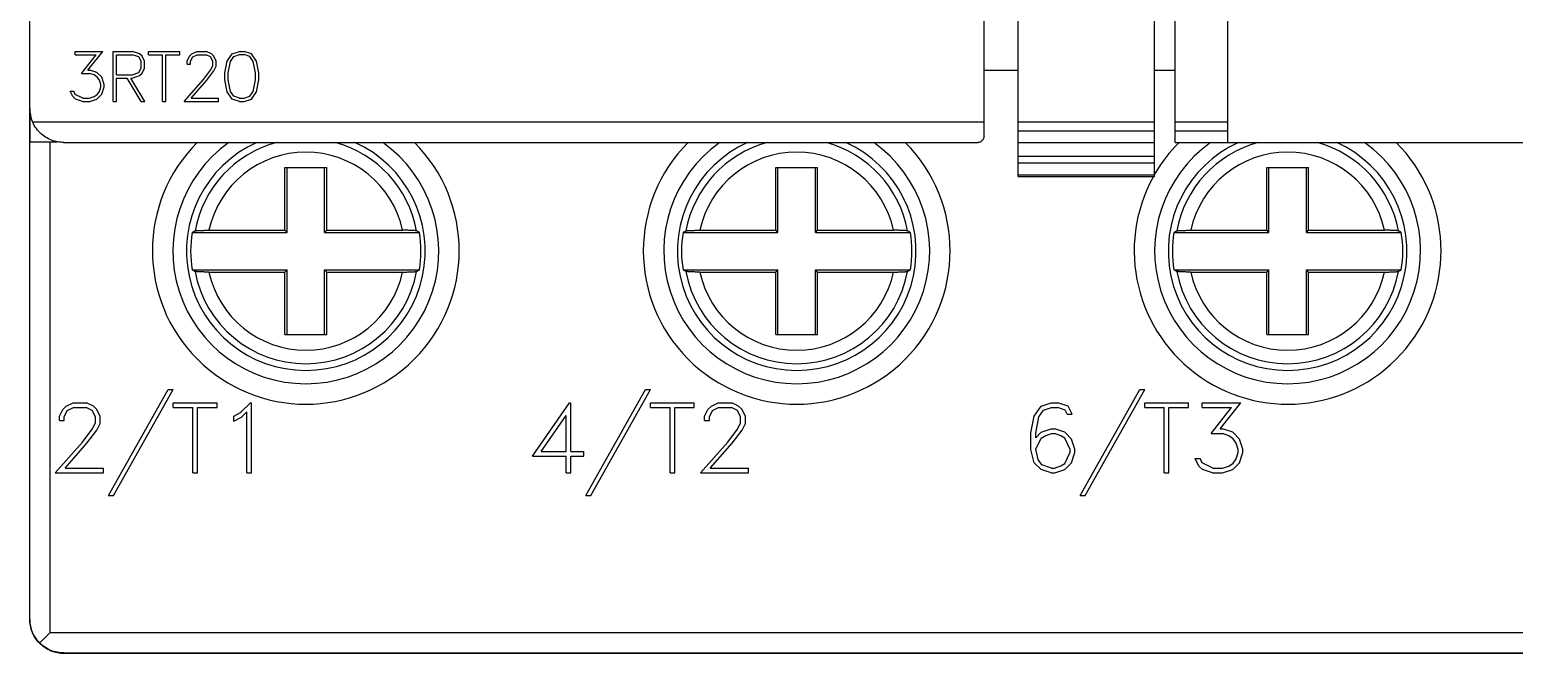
# Model space of a CAD drawing. Header units: millimetres. Extents: x -72 to 2978, y -1067 to 2817.
# Drawn here: x 173.03 to 216.58, y -851.2 to -832.9 of the extents above; entities that cross this region are included whole.
import ezdxf

# ---------------------------------------------------------------- set-up
doc = ezdxf.new("R2010")
doc.units = ezdxf.units.MM
doc.layers.add('10000_FRONT', color=7, linetype='Continuous')

msp = doc.modelspace()

# ---------------------------------------------------------------- linework, layer by layer
at = {"layer": '10000_FRONT', "color": 7, "linetype": 'Continuous', "lineweight": 25}
for p, q in [((202.033, -837.209), (202.033, -780.209)), ((201.033, -836.009), (201.033, -781.409)), ((173.033, -836.189), (173.033, -782.209)), ((206.033, -837.209), (206.033, -820.709)), ((206.633, -836.209), (206.633, -821.309)), ((208.183, -836.209), (208.183, -822.509)), ((174.366, -833.536), (175.174, -833.536)), ((174.366, -833.634), (174.366, -833.536)), ((174.743, -834.084), (175.174, -833.536)), ((175.48, -833.536), (176.044, -833.536)), ((175.48, -835.006), (175.48, -833.536)), ((176.255, -833.607), (176.044, -833.536)), ((176.515, -833.536), (177.436, -833.536)), ((176.515, -833.634), (176.515, -833.536)), ((177.436, -833.634), (177.436, -833.536)), ((177.794, -833.606), (177.938, -833.536)), ((177.938, -833.536), (178.22, -833.536)), ((178.362, -833.607), (178.22, -833.536)), ((178.971, -833.607), (179.185, -833.536)), ((179.185, -833.536), (179.326, -833.536)), ((179.54, -833.607), (179.326, -833.536)), ((174.366, -833.634), (174.981, -833.634)), ((174.557, -834.184), (174.981, -833.634)), ((175.578, -833.634), (176.039, -833.634)), ((175.578, -834.222), (175.578, -833.634)), ((176.235, -833.701), (176.039, -833.634)), ((176.301, -833.829), (176.235, -833.701)), ((176.329, -833.678), (176.255, -833.607)), ((176.301, -834.027), (176.301, -833.829)), ((176.399, -833.821), (176.329, -833.678)), ((176.399, -834.034), (176.399, -833.821)), ((176.515, -833.634), (176.927, -833.634)), ((176.927, -835.006), (176.927, -833.634)), ((177.025, -833.634), (177.436, -833.634)), ((177.025, -835.006), (177.025, -833.634)), ((177.651, -833.82), (177.721, -833.677)), ((177.651, -833.909), (177.651, -833.82)), ((177.651, -833.909), (177.751, -833.909)), ((177.721, -833.677), (177.794, -833.606)), ((177.751, -833.828), (177.816, -833.699)), ((177.751, -833.909), (177.751, -833.828)), ((177.816, -833.699), (177.945, -833.634)), ((177.945, -833.634), (178.211, -833.634)), ((178.341, -833.699), (178.211, -833.634)), ((178.339, -834.091), (178.405, -833.957)), ((178.405, -833.828), (178.341, -833.699)), ((178.435, -833.678), (178.362, -833.607)), ((178.405, -833.957), (178.405, -833.828)), ((178.506, -833.822), (178.435, -833.678)), ((178.435, -834.108), (178.506, -833.967)), ((178.506, -833.967), (178.506, -833.822)), ((178.76, -834.166), (178.828, -833.82)), ((178.828, -833.82), (178.971, -833.607)), ((178.858, -834.169), (178.927, -833.83)), ((178.927, -833.83), (179.019, -833.691)), ((179.019, -833.691), (179.189, -833.633)), ((179.189, -833.633), (179.323, -833.633)), ((179.492, -833.691), (179.323, -833.633)), ((179.584, -833.83), (179.492, -833.691)), ((179.684, -833.82), (179.54, -833.607)), ((179.654, -834.169), (179.584, -833.83)), ((179.752, -834.166), (179.684, -833.82)), ((173.033, -834.099), (173.033, -834.099)), ((174.557, -834.184), (174.792, -834.184)), ((174.743, -834.084), (174.796, -834.084)), ((174.923, -834.229), (174.792, -834.184)), ((175.007, -834.154), (174.796, -834.084)), ((175.015, -834.289), (174.923, -834.229)), ((175.151, -834.298), (175.007, -834.154)), ((175.076, -834.382), (175.015, -834.289)), ((175.121, -834.513), (175.076, -834.382)), ((175.221, -834.509), (175.151, -834.298)), ((175.578, -834.222), (176.039, -834.222)), ((175.578, -834.32), (175.895, -834.32)), ((175.578, -835.006), (175.578, -834.32)), ((176.305, -835.006), (175.895, -834.32)), ((176.411, -835.006), (176.001, -834.32)), ((176.001, -834.32), (176.043, -834.32)), ((176.039, -834.222), (176.235, -834.155)), ((176.043, -834.32), (176.254, -834.249)), ((176.235, -834.155), (176.301, -834.027)), ((176.254, -834.249), (176.329, -834.178)), ((176.329, -834.178), (176.399, -834.034)), ((177.563, -835.006), (178.136, -834.363)), ((177.771, -834.908), (178.227, -834.385)), ((178.136, -834.363), (178.339, -834.091)), ((178.227, -834.385), (178.435, -834.108)), ((178.76, -834.376), (178.76, -834.166)), ((178.828, -834.722), (178.76, -834.376)), ((178.858, -834.37), (178.858, -834.169)), ((178.927, -834.71), (178.858, -834.37)), ((179.584, -834.71), (179.654, -834.37)), ((179.654, -834.37), (179.654, -834.169)), ((179.684, -834.722), (179.752, -834.376)), ((179.752, -834.376), (179.752, -834.166)), ((201.033, -834.089), (202.033, -834.089)), ((206.033, -834.089), (206.633, -834.089)), ((174.3, -834.864), (174.22, -834.702)), ((174.22, -834.702), (174.323, -834.702)), ((174.37, -834.798), (174.323, -834.702)), ((174.592, -834.908), (174.37, -834.798)), ((174.923, -834.862), (175.015, -834.802)), ((175.007, -834.935), (175.151, -834.793)), ((175.015, -834.802), (175.076, -834.71)), ((175.076, -834.71), (175.121, -834.577)), ((175.121, -834.577), (175.121, -834.513)), ((175.151, -834.793), (175.221, -834.581)), ((175.221, -834.581), (175.221, -834.509)), ((178.971, -834.935), (178.828, -834.722)), ((179.019, -834.849), (178.927, -834.71)), ((179.189, -834.906), (179.019, -834.849)), ((179.323, -834.906), (179.492, -834.849)), ((179.492, -834.849), (179.584, -834.71)), ((179.54, -834.935), (179.684, -834.722)), ((174.375, -834.936), (174.3, -834.864)), ((174.586, -835.006), (174.375, -834.936)), ((174.586, -835.006), (174.796, -835.006)), ((174.592, -834.908), (174.792, -834.908)), ((174.792, -834.908), (174.923, -834.862)), ((174.796, -835.006), (175.007, -834.935)), ((175.48, -835.006), (175.578, -835.006)), ((176.305, -835.006), (176.411, -835.006)), ((176.927, -835.006), (177.025, -835.006)), ((177.563, -835.006), (178.574, -835.006)), ((177.771, -834.908), (178.574, -834.908)), ((178.574, -835.006), (178.574, -834.908)), ((179.185, -835.006), (178.971, -834.935)), ((179.185, -835.006), (179.326, -835.006)), ((179.189, -834.906), (179.323, -834.906)), ((179.326, -835.006), (179.54, -834.935)), ((173.043, -836.189), (173.043, -835.35)), ((173.14, -835.659), (173.116, -835.609)), ((173.116, -835.609), (201.033, -835.609)), ((173.167, -835.709), (173.14, -835.659)), ((173.197, -835.757), (173.167, -835.709)), ((202.033, -835.609), (206.033, -835.609)), ((206.633, -835.609), (208.183, -835.609)), ((173.229, -835.803), (173.197, -835.757)), ((173.264, -835.848), (173.229, -835.803)), ((173.3, -835.889), (173.264, -835.848)), ((173.338, -835.928), (173.3, -835.889)), ((173.377, -835.963), (173.338, -835.928)), ((173.415, -835.995), (173.377, -835.963)), ((173.454, -836.025), (173.415, -835.995)), ((173.495, -836.052), (173.454, -836.025)), ((173.537, -836.077), (173.495, -836.052)), ((173.58, -836.1), (173.537, -836.077)), ((173.624, -836.121), (173.58, -836.1)), ((173.669, -836.14), (173.624, -836.121)), ((173.714, -836.157), (173.669, -836.14)), ((200.957, -836.166), (200.972, -836.153)), ((200.972, -836.153), (200.986, -836.137)), ((200.986, -836.137), (200.999, -836.12)), ((200.999, -836.12), (201.01, -836.102)), ((201.01, -836.102), (201.02, -836.081)), ((201.02, -836.081), (201.027, -836.059)), ((201.027, -836.059), (201.031, -836.035)), ((201.031, -836.035), (201.033, -836.009)), ((202.033, -835.873), (206.033, -835.873)), ((206.633, -835.873), (208.183, -835.873)), ((173.033, -836.189), (173.633, -836.189)), ((173.033, -850.189), (173.033, -836.189)), ((173.633, -836.189), (173.835, -836.189)), ((173.633, -850.589), (173.633, -836.189)), ((173.76, -836.171), (173.714, -836.157)), ((173.807, -836.183), (173.76, -836.171)), ((173.853, -836.192), (173.807, -836.183)), ((173.899, -836.2), (173.853, -836.192)), ((173.944, -836.205), (173.899, -836.2)), ((173.989, -836.208), (173.944, -836.205)), ((174.033, -836.209), (173.989, -836.208)), ((174.033, -836.209), (200.833, -836.209)), ((200.833, -836.209), (200.851, -836.208)), ((200.851, -836.208), (200.869, -836.205)), ((200.869, -836.205), (200.888, -836.201)), ((200.888, -836.201), (200.906, -836.195)), ((200.906, -836.195), (200.923, -836.187)), ((200.923, -836.187), (200.94, -836.178)), ((200.94, -836.178), (200.957, -836.166)), ((202.033, -836.209), (206.033, -836.209)), ((206.633, -836.209), (208.183, -836.209)), ((208.183, -836.209), (217.033, -836.209)), ((180.52, -836.949), (181.746, -836.949)), ((180.52, -838.786), (180.52, -836.949)), ((180.583, -838.849), (180.583, -836.949)), ((181.683, -838.849), (181.683, -836.949)), ((181.746, -838.786), (181.746, -836.949)), ((194.92, -836.949), (196.146, -836.949)), ((194.92, -838.786), (194.92, -836.949)), ((194.983, -838.849), (194.983, -836.949)), ((196.083, -838.849), (196.083, -836.949)), ((196.146, -838.786), (196.146, -836.949)), ((202.033, -836.609), (206.033, -836.609)), ((202.033, -836.809), (206.033, -836.809)), ((209.32, -836.949), (210.546, -836.949)), ((209.32, -838.786), (209.32, -836.949)), ((209.383, -838.849), (209.383, -836.949)), ((210.483, -838.849), (210.483, -836.949)), ((210.546, -838.786), (210.546, -836.949)), ((202.033, -837.155), (206.033, -837.155)), ((202.033, -837.209), (206.033, -837.209)), ((177.801, -838.849), (177.812, -838.843)), ((177.801, -838.849), (180.583, -838.849)), ((177.812, -838.843), (177.824, -838.836)), ((177.824, -838.836), (177.836, -838.83)), ((177.836, -838.83), (177.847, -838.824)), ((177.847, -838.824), (177.859, -838.817)), ((177.859, -838.817), (177.871, -838.811)), ((177.871, -838.811), (177.882, -838.805)), ((177.882, -838.805), (177.887, -838.803)), ((177.887, -838.803), (177.894, -838.802)), ((177.894, -838.802), (177.903, -838.8)), ((177.903, -838.8), (177.915, -838.799)), ((177.915, -838.799), (177.928, -838.797)), ((177.928, -838.797), (177.945, -838.796)), ((177.945, -838.796), (177.964, -838.794)), ((177.964, -838.794), (177.984, -838.793)), ((177.984, -838.793), (178.005, -838.792)), ((178.005, -838.792), (178.028, -838.791)), ((178.028, -838.791), (178.054, -838.79)), ((178.054, -838.79), (178.082, -838.789)), ((178.082, -838.789), (178.11, -838.788)), ((178.11, -838.788), (178.138, -838.788)), ((178.138, -838.788), (178.167, -838.787)), ((178.167, -838.787), (178.198, -838.787)), ((178.198, -838.787), (178.23, -838.786)), ((178.23, -838.786), (178.262, -838.786)), ((178.262, -838.786), (178.292, -838.786)), ((178.292, -838.786), (180.52, -838.786)), ((180.583, -838.849), (180.52, -838.786)), ((181.683, -838.849), (181.746, -838.786)), ((181.683, -838.849), (184.465, -838.849)), ((181.746, -838.786), (183.974, -838.786)), ((183.999, -838.786), (183.974, -838.786)), ((184.025, -838.786), (183.999, -838.786)), ((184.052, -838.786), (184.025, -838.786)), ((184.078, -838.787), (184.052, -838.786)), ((184.103, -838.787), (184.078, -838.787)), ((184.127, -838.787), (184.103, -838.787)), ((184.15, -838.788), (184.127, -838.787)), ((184.174, -838.789), (184.15, -838.788)), ((184.197, -838.789), (184.174, -838.789)), ((184.219, -838.79), (184.197, -838.789)), ((184.24, -838.791), (184.219, -838.79)), ((184.259, -838.792), (184.24, -838.791)), ((184.277, -838.793), (184.259, -838.792)), ((184.294, -838.794), (184.277, -838.793)), ((184.31, -838.795), (184.294, -838.794)), ((184.325, -838.796), (184.31, -838.795)), ((184.338, -838.797), (184.325, -838.796)), ((184.35, -838.799), (184.338, -838.797)), ((184.359, -838.8), (184.35, -838.799)), ((184.368, -838.801), (184.359, -838.8)), ((184.375, -838.802), (184.368, -838.801)), ((184.38, -838.804), (184.375, -838.802)), ((184.384, -838.805), (184.38, -838.804)), ((184.395, -838.811), (184.384, -838.805)), ((184.407, -838.817), (184.395, -838.811)), ((184.419, -838.824), (184.407, -838.817)), ((184.43, -838.83), (184.419, -838.824)), ((184.442, -838.836), (184.43, -838.83)), ((184.454, -838.843), (184.442, -838.836)), ((184.465, -838.849), (184.454, -838.843)), ((192.201, -838.849), (192.212, -838.843)), ((192.201, -838.849), (194.983, -838.849)), ((192.212, -838.843), (192.224, -838.836)), ((192.224, -838.836), (192.236, -838.83)), ((192.236, -838.83), (192.247, -838.824)), ((192.247, -838.824), (192.259, -838.817)), ((192.259, -838.817), (192.271, -838.811)), ((192.271, -838.811), (192.282, -838.805)), ((192.282, -838.805), (192.287, -838.803)), ((192.287, -838.803), (192.294, -838.802)), ((192.294, -838.802), (192.303, -838.8)), ((192.303, -838.8), (192.315, -838.799)), ((192.315, -838.799), (192.328, -838.797)), ((192.328, -838.797), (192.345, -838.796)), ((192.345, -838.796), (192.364, -838.794)), ((192.364, -838.794), (192.384, -838.793)), ((192.384, -838.793), (192.405, -838.792)), ((192.405, -838.792), (192.428, -838.791)), ((192.428, -838.791), (192.454, -838.79)), ((192.454, -838.79), (192.482, -838.789)), ((192.482, -838.789), (192.51, -838.788)), ((192.51, -838.788), (192.538, -838.788)), ((192.538, -838.788), (192.567, -838.787)), ((192.567, -838.787), (192.598, -838.787)), ((192.598, -838.787), (192.63, -838.786)), ((192.63, -838.786), (192.662, -838.786)), ((192.662, -838.786), (192.692, -838.786)), ((192.692, -838.786), (194.92, -838.786)), ((194.983, -838.849), (194.92, -838.786)), ((196.083, -838.849), (196.146, -838.786)), ((196.083, -838.849), (198.865, -838.849)), ((196.146, -838.786), (198.374, -838.786)), ((198.399, -838.786), (198.374, -838.786)), ((198.425, -838.786), (198.399, -838.786)), ((198.452, -838.786), (198.425, -838.786)), ((198.478, -838.787), (198.452, -838.786)), ((198.503, -838.787), (198.478, -838.787)), ((198.527, -838.787), (198.503, -838.787)), ((198.55, -838.788), (198.527, -838.787)), ((198.574, -838.789), (198.55, -838.788)), ((198.597, -838.789), (198.574, -838.789)), ((198.619, -838.79), (198.597, -838.789)), ((198.64, -838.791), (198.619, -838.79)), ((198.659, -838.792), (198.64, -838.791)), ((198.677, -838.793), (198.659, -838.792)), ((198.694, -838.794), (198.677, -838.793)), ((198.71, -838.795), (198.694, -838.794)), ((198.725, -838.796), (198.71, -838.795)), ((198.738, -838.797), (198.725, -838.796)), ((198.75, -838.799), (198.738, -838.797)), ((198.759, -838.8), (198.75, -838.799)), ((198.768, -838.801), (198.759, -838.8)), ((198.775, -838.802), (198.768, -838.801)), ((198.78, -838.804), (198.775, -838.802)), ((198.784, -838.805), (198.78, -838.804)), ((198.795, -838.811), (198.784, -838.805)), ((198.807, -838.817), (198.795, -838.811)), ((198.819, -838.824), (198.807, -838.817)), ((198.83, -838.83), (198.819, -838.824)), ((198.842, -838.836), (198.83, -838.83)), ((198.854, -838.843), (198.842, -838.836)), ((198.865, -838.849), (198.854, -838.843)), ((206.601, -838.849), (206.612, -838.843)), ((206.601, -838.849), (209.383, -838.849)), ((206.612, -838.843), (206.624, -838.836)), ((206.624, -838.836), (206.636, -838.83)), ((206.636, -838.83), (206.647, -838.824)), ((206.647, -838.824), (206.659, -838.817)), ((206.659, -838.817), (206.671, -838.811)), ((206.671, -838.811), (206.682, -838.805)), ((206.682, -838.805), (206.687, -838.803)), ((206.687, -838.803), (206.694, -838.802)), ((206.694, -838.802), (206.703, -838.8)), ((206.703, -838.8), (206.715, -838.799)), ((206.715, -838.799), (206.728, -838.797)), ((206.728, -838.797), (206.745, -838.796)), ((206.745, -838.796), (206.764, -838.794)), ((206.764, -838.794), (206.784, -838.793)), ((206.784, -838.793), (206.805, -838.792)), ((206.805, -838.792), (206.828, -838.791)), ((206.828, -838.791), (206.854, -838.79)), ((206.854, -838.79), (206.882, -838.789)), ((206.882, -838.789), (206.91, -838.788)), ((206.91, -838.788), (206.938, -838.788)), ((206.938, -838.788), (206.967, -838.787)), ((206.967, -838.787), (206.998, -838.787)), ((206.998, -838.787), (207.03, -838.786)), ((207.03, -838.786), (207.062, -838.786)), ((207.062, -838.786), (207.092, -838.786)), ((207.092, -838.786), (209.32, -838.786)), ((209.383, -838.849), (209.32, -838.786)), ((210.483, -838.849), (210.546, -838.786)), ((210.483, -838.849), (213.265, -838.849)), ((210.546, -838.786), (212.774, -838.786)), ((212.799, -838.786), (212.774, -838.786)), ((212.825, -838.786), (212.799, -838.786)), ((212.852, -838.786), (212.825, -838.786)), ((212.878, -838.787), (212.852, -838.786)), ((212.903, -838.787), (212.878, -838.787)), ((212.927, -838.787), (212.903, -838.787)), ((212.95, -838.788), (212.927, -838.787)), ((212.974, -838.789), (212.95, -838.788)), ((212.997, -838.789), (212.974, -838.789)), ((213.019, -838.79), (212.997, -838.789)), ((213.04, -838.791), (213.019, -838.79)), ((213.059, -838.792), (213.04, -838.791)), ((213.077, -838.793), (213.059, -838.792)), ((213.094, -838.794), (213.077, -838.793)), ((213.11, -838.795), (213.094, -838.794)), ((213.125, -838.796), (213.11, -838.795)), ((213.138, -838.797), (213.125, -838.796)), ((213.15, -838.799), (213.138, -838.797)), ((213.159, -838.8), (213.15, -838.799)), ((213.168, -838.801), (213.159, -838.8)), ((213.175, -838.802), (213.168, -838.801)), ((213.18, -838.804), (213.175, -838.802)), ((213.184, -838.805), (213.18, -838.804)), ((213.195, -838.811), (213.184, -838.805)), ((213.207, -838.817), (213.195, -838.811)), ((213.219, -838.824), (213.207, -838.817)), ((213.23, -838.83), (213.219, -838.824)), ((213.242, -838.836), (213.23, -838.83)), ((213.254, -838.843), (213.242, -838.836)), ((213.265, -838.849), (213.254, -838.843)), ((177.812, -839.955), (177.801, -839.949)), ((177.801, -839.949), (180.583, -839.949)), ((177.824, -839.961), (177.812, -839.955)), ((177.836, -839.968), (177.824, -839.961)), ((177.847, -839.974), (177.836, -839.968)), ((177.859, -839.98), (177.847, -839.974)), ((177.871, -839.986), (177.859, -839.98)), ((177.882, -839.993), (177.871, -839.986)), ((177.886, -839.994), (177.882, -839.993)), ((177.891, -839.995), (177.886, -839.994)), ((177.898, -839.997), (177.891, -839.995)), ((177.907, -839.998), (177.898, -839.997)), ((177.916, -839.999), (177.907, -839.998)), ((177.928, -840), (177.916, -839.999)), ((177.941, -840.002), (177.928, -840)), ((177.956, -840.003), (177.941, -840.002)), ((177.972, -840.004), (177.956, -840.003)), ((177.989, -840.005), (177.972, -840.004)), ((178.007, -840.006), (177.989, -840.005)), ((178.026, -840.007), (178.007, -840.006)), ((178.047, -840.008), (178.026, -840.007)), ((178.069, -840.008), (178.047, -840.008)), ((178.093, -840.009), (178.069, -840.008)), ((178.116, -840.01), (178.093, -840.009)), ((178.139, -840.01), (178.116, -840.01)), ((178.163, -840.011), (178.139, -840.01)), ((178.188, -840.011), (178.163, -840.011)), ((178.214, -840.011), (178.188, -840.011)), ((178.241, -840.012), (178.214, -840.011)), ((178.267, -840.012), (178.241, -840.012)), ((178.292, -840.012), (178.267, -840.012)), ((178.292, -840.012), (180.52, -840.012)), ((180.52, -840.012), (180.583, -839.949)), ((180.52, -841.849), (180.52, -840.012)), ((180.583, -841.849), (180.583, -839.949)), ((181.746, -840.012), (181.683, -839.949)), ((181.683, -839.949), (184.465, -839.949)), ((181.683, -841.849), (181.683, -839.949)), ((181.746, -840.012), (183.974, -840.012)), ((181.746, -841.849), (181.746, -840.012)), ((183.974, -840.012), (184.004, -840.012)), ((184.004, -840.012), (184.036, -840.012)), ((184.036, -840.012), (184.068, -840.011)), ((184.068, -840.011), (184.099, -840.011)), ((184.099, -840.011), (184.128, -840.01)), ((184.128, -840.01), (184.156, -840.01)), ((184.156, -840.01), (184.185, -840.009)), ((184.185, -840.009), (184.212, -840.008)), ((184.212, -840.008), (184.238, -840.007)), ((184.238, -840.007), (184.261, -840.006)), ((184.261, -840.006), (184.282, -840.005)), ((184.282, -840.005), (184.303, -840.003)), ((184.303, -840.003), (184.321, -840.002)), ((184.321, -840.002), (184.338, -840)), ((184.338, -840), (184.351, -839.999)), ((184.351, -839.999), (184.363, -839.998)), ((184.363, -839.998), (184.372, -839.996)), ((184.372, -839.996), (184.379, -839.994)), ((184.379, -839.994), (184.384, -839.993)), ((184.384, -839.993), (184.395, -839.986)), ((184.395, -839.986), (184.407, -839.98)), ((184.407, -839.98), (184.419, -839.974)), ((184.419, -839.974), (184.43, -839.968)), ((184.43, -839.968), (184.442, -839.961)), ((184.442, -839.961), (184.454, -839.955)), ((184.454, -839.955), (184.465, -839.949)), ((192.212, -839.955), (192.201, -839.949)), ((192.201, -839.949), (194.983, -839.949)), ((192.224, -839.961), (192.212, -839.955)), ((192.236, -839.968), (192.224, -839.961)), ((192.247, -839.974), (192.236, -839.968)), ((192.259, -839.98), (192.247, -839.974)), ((192.271, -839.986), (192.259, -839.98)), ((192.282, -839.993), (192.271, -839.986)), ((192.286, -839.994), (192.282, -839.993)), ((192.291, -839.995), (192.286, -839.994)), ((192.298, -839.997), (192.291, -839.995)), ((192.307, -839.998), (192.298, -839.997)), ((192.316, -839.999), (192.307, -839.998)), ((192.328, -840), (192.316, -839.999)), ((192.341, -840.002), (192.328, -840)), ((192.356, -840.003), (192.341, -840.002)), ((192.372, -840.004), (192.356, -840.003)), ((192.389, -840.005), (192.372, -840.004)), ((192.407, -840.006), (192.389, -840.005)), ((192.426, -840.007), (192.407, -840.006)), ((192.447, -840.008), (192.426, -840.007)), ((192.469, -840.008), (192.447, -840.008)), ((192.493, -840.009), (192.469, -840.008)), ((192.516, -840.01), (192.493, -840.009)), ((192.539, -840.01), (192.516, -840.01)), ((192.563, -840.011), (192.539, -840.01)), ((192.588, -840.011), (192.563, -840.011)), ((192.614, -840.011), (192.588, -840.011)), ((192.641, -840.012), (192.614, -840.011)), ((192.667, -840.012), (192.641, -840.012)), ((192.692, -840.012), (192.667, -840.012)), ((192.692, -840.012), (194.92, -840.012)), ((194.92, -840.012), (194.983, -839.949)), ((194.92, -841.849), (194.92, -840.012)), ((194.983, -841.849), (194.983, -839.949)), ((196.146, -840.012), (196.083, -839.949)), ((196.083, -839.949), (198.865, -839.949)), ((196.083, -841.849), (196.083, -839.949)), ((196.146, -840.012), (198.374, -840.012)), ((196.146, -841.849), (196.146, -840.012)), ((198.374, -840.012), (198.404, -840.012)), ((198.404, -840.012), (198.436, -840.012)), ((198.436, -840.012), (198.468, -840.011)), ((198.468, -840.011), (198.499, -840.011)), ((198.499, -840.011), (198.528, -840.01)), ((198.528, -840.01), (198.556, -840.01)), ((198.556, -840.01), (198.585, -840.009)), ((198.585, -840.009), (198.612, -840.008)), ((198.612, -840.008), (198.638, -840.007)), ((198.638, -840.007), (198.661, -840.006)), ((198.661, -840.006), (198.682, -840.005)), ((198.682, -840.005), (198.703, -840.003)), ((198.703, -840.003), (198.721, -840.002)), ((198.721, -840.002), (198.738, -840)), ((198.738, -840), (198.751, -839.999)), ((198.751, -839.999), (198.763, -839.998)), ((198.763, -839.998), (198.772, -839.996)), ((198.772, -839.996), (198.779, -839.994)), ((198.779, -839.994), (198.784, -839.993)), ((198.784, -839.993), (198.795, -839.986)), ((198.795, -839.986), (198.807, -839.98)), ((198.807, -839.98), (198.819, -839.974)), ((198.819, -839.974), (198.83, -839.968)), ((198.83, -839.968), (198.842, -839.961)), ((198.842, -839.961), (198.854, -839.955)), ((198.854, -839.955), (198.865, -839.949)), ((206.612, -839.955), (206.601, -839.949)), ((206.601, -839.949), (209.383, -839.949)), ((206.624, -839.961), (206.612, -839.955)), ((206.636, -839.968), (206.624, -839.961)), ((206.647, -839.974), (206.636, -839.968)), ((206.659, -839.98), (206.647, -839.974)), ((206.671, -839.986), (206.659, -839.98)), ((206.682, -839.993), (206.671, -839.986)), ((206.686, -839.994), (206.682, -839.993)), ((206.691, -839.995), (206.686, -839.994)), ((206.698, -839.997), (206.691, -839.995)), ((206.707, -839.998), (206.698, -839.997)), ((206.716, -839.999), (206.707, -839.998)), ((206.728, -840), (206.716, -839.999)), ((206.741, -840.002), (206.728, -840)), ((206.756, -840.003), (206.741, -840.002)), ((206.772, -840.004), (206.756, -840.003)), ((206.789, -840.005), (206.772, -840.004)), ((206.807, -840.006), (206.789, -840.005)), ((206.826, -840.007), (206.807, -840.006)), ((206.847, -840.008), (206.826, -840.007)), ((206.869, -840.008), (206.847, -840.008)), ((206.893, -840.009), (206.869, -840.008)), ((206.916, -840.01), (206.893, -840.009)), ((206.939, -840.01), (206.916, -840.01)), ((206.963, -840.011), (206.939, -840.01)), ((206.988, -840.011), (206.963, -840.011)), ((207.014, -840.011), (206.988, -840.011)), ((207.041, -840.012), (207.014, -840.011)), ((207.067, -840.012), (207.041, -840.012)), ((207.092, -840.012), (207.067, -840.012)), ((207.092, -840.012), (209.32, -840.012)), ((209.32, -840.012), (209.383, -839.949)), ((209.32, -841.849), (209.32, -840.012)), ((209.383, -841.849), (209.383, -839.949)), ((210.546, -840.012), (210.483, -839.949)), ((210.483, -839.949), (213.265, -839.949)), ((210.483, -841.849), (210.483, -839.949)), ((210.546, -840.012), (212.774, -840.012)), ((210.546, -841.849), (210.546, -840.012)), ((212.774, -840.012), (212.804, -840.012)), ((212.804, -840.012), (212.836, -840.012)), ((212.836, -840.012), (212.868, -840.011)), ((212.868, -840.011), (212.899, -840.011)), ((212.899, -840.011), (212.928, -840.01)), ((212.928, -840.01), (212.956, -840.01)), ((212.956, -840.01), (212.985, -840.009)), ((212.985, -840.009), (213.012, -840.008)), ((213.012, -840.008), (213.038, -840.007)), ((213.038, -840.007), (213.061, -840.006)), ((213.061, -840.006), (213.082, -840.005)), ((213.082, -840.005), (213.103, -840.003)), ((213.103, -840.003), (213.121, -840.002)), ((213.121, -840.002), (213.138, -840)), ((213.138, -840), (213.151, -839.999)), ((213.151, -839.999), (213.163, -839.998)), ((213.163, -839.998), (213.172, -839.996)), ((213.172, -839.996), (213.179, -839.994)), ((213.179, -839.994), (213.184, -839.993)), ((213.184, -839.993), (213.195, -839.986)), ((213.195, -839.986), (213.207, -839.98)), ((213.207, -839.98), (213.219, -839.974)), ((213.219, -839.974), (213.23, -839.968)), ((213.23, -839.968), (213.242, -839.961)), ((213.242, -839.961), (213.254, -839.955)), ((213.254, -839.955), (213.265, -839.949)), ((180.52, -841.849), (181.746, -841.849)), ((194.92, -841.849), (196.146, -841.849)), ((209.32, -841.849), (210.546, -841.849)), ((175.343, -846.571), (177.097, -843.455)), ((175.492, -846.571), (177.245, -843.455)), ((177.097, -843.455), (177.245, -843.455)), ((189.343, -846.571), (191.097, -843.455)), ((189.492, -846.571), (191.245, -843.455)), ((191.097, -843.455), (191.245, -843.455)), ((203.843, -846.571), (205.597, -843.455)), ((203.992, -846.571), (205.745, -843.455)), ((205.597, -843.455), (205.745, -843.455)), ((174.002, -844.044), (174.104, -843.944)), ((174.104, -843.944), (174.305, -843.847)), ((174.135, -844.075), (174.315, -843.984)), ((174.305, -843.847), (174.7, -843.847)), ((174.315, -843.984), (174.688, -843.984)), ((174.87, -844.075), (174.688, -843.984)), ((174.9, -843.946), (174.7, -843.847)), ((175.001, -844.046), (174.9, -843.946)), ((177.24, -843.847), (178.529, -843.847)), ((177.24, -843.984), (177.24, -843.847)), ((177.24, -843.984), (177.816, -843.984)), ((177.816, -845.905), (177.816, -843.984)), ((177.953, -843.984), (178.529, -843.984)), ((177.953, -845.905), (177.953, -843.984)), ((178.529, -843.984), (178.529, -843.847)), ((179.219, -844.137), (179.511, -843.847)), ((179.511, -843.847), (179.54, -843.847)), ((179.54, -845.905), (179.54, -843.847)), ((187.783, -845.415), (188.872, -843.847)), ((188.872, -843.847), (188.905, -843.847)), ((188.905, -845.277), (188.905, -843.847)), ((191.24, -843.847), (192.529, -843.847)), ((191.24, -843.984), (191.24, -843.847)), ((191.24, -843.984), (191.816, -843.984)), ((191.816, -845.905), (191.816, -843.984)), ((191.953, -843.984), (192.529, -843.984)), ((191.953, -845.905), (191.953, -843.984)), ((192.529, -843.984), (192.529, -843.847)), ((192.929, -844.044), (193.03, -843.944)), ((193.03, -843.944), (193.231, -843.847)), ((193.061, -844.075), (193.242, -843.984)), ((193.231, -843.847), (193.627, -843.847)), ((193.242, -843.984), (193.615, -843.984)), ((193.797, -844.075), (193.615, -843.984)), ((193.826, -843.946), (193.627, -843.847)), ((193.928, -844.046), (193.826, -843.946)), ((202.499, -844.244), (202.7, -843.946)), ((202.7, -843.946), (202.999, -843.847)), ((202.769, -844.066), (203.004, -843.986)), ((202.999, -843.847), (203.197, -843.847)), ((203.004, -843.986), (203.191, -843.986)), ((203.408, -844.061), (203.191, -843.986)), ((203.499, -843.946), (203.197, -843.847)), ((203.614, -844.179), (203.499, -843.946)), ((205.74, -843.847), (207.029, -843.847)), ((205.74, -843.984), (205.74, -843.847)), ((205.74, -843.984), (206.316, -843.984)), ((206.316, -845.905), (206.316, -843.984)), ((206.453, -843.984), (207.029, -843.984)), ((206.453, -845.905), (206.453, -843.984)), ((207.029, -843.984), (207.029, -843.847)), ((207.426, -843.847), (208.557, -843.847)), ((207.426, -843.984), (207.426, -843.847)), ((207.426, -843.984), (208.287, -843.984)), ((207.693, -844.754), (208.287, -843.984)), ((207.954, -844.614), (208.557, -843.847)), ((173.904, -844.245), (174.002, -844.044)), ((173.904, -844.369), (173.904, -844.245)), ((173.904, -844.369), (174.043, -844.369)), ((174.043, -844.256), (174.135, -844.075)), ((174.043, -844.369), (174.043, -844.256)), ((174.96, -844.256), (174.87, -844.075)), ((174.96, -844.436), (174.96, -844.256)), ((175.101, -844.247), (175.001, -844.046)), ((175.101, -844.451), (175.101, -844.247)), ((179.018, -844.239), (179.219, -844.137)), ((179.018, -844.383), (179.018, -844.239)), ((179.018, -844.383), (179.246, -844.271)), ((179.246, -844.271), (179.403, -844.113)), ((179.403, -845.905), (179.403, -844.113)), ((188.032, -845.277), (188.768, -844.219)), ((188.768, -845.277), (188.768, -844.219)), ((192.831, -844.245), (192.929, -844.044)), ((192.831, -844.369), (192.831, -844.245)), ((192.831, -844.369), (192.97, -844.369)), ((192.97, -844.256), (193.061, -844.075)), ((192.97, -844.369), (192.97, -844.256)), ((193.887, -844.256), (193.797, -844.075)), ((193.887, -844.436), (193.887, -844.256)), ((194.027, -844.247), (193.928, -844.046)), ((194.027, -844.451), (194.027, -844.247)), ((202.404, -844.728), (202.499, -844.244)), ((202.543, -844.735), (202.64, -844.26)), ((202.64, -844.26), (202.769, -844.066)), ((203.468, -844.179), (203.408, -844.061)), ((203.468, -844.179), (203.614, -844.179)), ((174.582, -845.005), (174.867, -844.624)), ((174.711, -845.035), (175.001, -844.648)), ((174.867, -844.624), (174.96, -844.436)), ((175.001, -844.648), (175.101, -844.451)), ((193.509, -845.005), (193.794, -844.624)), ((193.637, -845.035), (193.928, -844.648)), ((193.794, -844.624), (193.887, -844.436)), ((193.928, -844.648), (194.027, -844.451)), ((202.404, -845.214), (202.404, -844.728)), ((202.543, -844.872), (202.703, -844.712)), ((202.543, -844.872), (202.543, -844.735)), ((202.703, -844.712), (202.999, -844.614)), ((202.706, -844.889), (202.821, -844.815)), ((202.821, -844.815), (203.004, -844.752)), ((202.999, -844.614), (203.101, -844.614)), ((203.004, -844.752), (203.096, -844.752)), ((203.279, -844.815), (203.096, -844.752)), ((203.397, -844.712), (203.101, -844.614)), ((203.394, -844.889), (203.279, -844.815)), ((203.598, -844.913), (203.397, -844.712)), ((207.693, -844.754), (208.022, -844.754)), ((207.954, -844.614), (208.027, -844.614)), ((208.206, -844.817), (208.022, -844.754)), ((208.324, -844.712), (208.027, -844.614)), ((208.334, -844.901), (208.206, -844.817)), ((208.525, -844.913), (208.324, -844.712)), ((173.781, -845.905), (174.582, -845.005)), ((174.072, -845.767), (174.711, -845.035)), ((188.032, -845.277), (188.768, -845.277)), ((188.905, -845.277), (189.29, -845.277)), ((189.29, -845.415), (189.29, -845.277)), ((192.707, -845.905), (193.509, -845.005)), ((192.998, -845.767), (193.637, -845.035)), ((202.502, -845.606), (202.404, -845.214)), ((202.543, -845.213), (202.706, -844.889)), ((202.617, -845.509), (202.543, -845.213)), ((203.556, -845.216), (203.394, -844.889)), ((203.394, -845.627), (203.556, -845.3)), ((203.556, -845.3), (203.556, -845.216)), ((203.696, -845.209), (203.598, -844.913)), ((203.696, -845.311), (203.696, -845.209)), ((208.42, -845.031), (208.334, -844.901)), ((208.483, -845.215), (208.42, -845.031)), ((208.483, -845.305), (208.483, -845.215)), ((208.622, -845.209), (208.525, -844.913)), ((208.622, -845.311), (208.622, -845.209)), ((187.783, -845.415), (188.768, -845.415)), ((188.768, -845.905), (188.768, -845.415)), ((188.905, -845.415), (189.29, -845.415)), ((188.905, -845.905), (188.905, -845.415)), ((202.703, -845.806), (202.502, -845.606)), ((202.727, -845.672), (202.617, -845.509)), ((203.004, -845.765), (202.727, -845.672)), ((203.096, -845.765), (203.279, -845.701)), ((203.279, -845.701), (203.394, -845.627)), ((203.397, -845.806), (203.598, -845.606)), ((203.598, -845.606), (203.696, -845.311)), ((207.333, -845.706), (207.221, -845.479)), ((207.221, -845.479), (207.366, -845.479)), ((207.438, -845.807), (207.333, -845.706)), ((207.431, -845.613), (207.366, -845.479)), ((207.742, -845.767), (207.431, -845.613)), ((208.022, -845.767), (208.206, -845.703)), ((208.206, -845.703), (208.334, -845.619)), ((208.324, -845.806), (208.525, -845.606)), ((208.334, -845.619), (208.42, -845.49)), ((208.42, -845.49), (208.483, -845.305)), ((208.525, -845.606), (208.622, -845.311)), ((173.781, -845.905), (175.196, -845.905)), ((174.072, -845.767), (175.196, -845.767)), ((175.196, -845.905), (175.196, -845.767)), ((177.816, -845.905), (177.953, -845.905)), ((179.403, -845.905), (179.54, -845.905)), ((188.768, -845.905), (188.905, -845.905)), ((191.816, -845.905), (191.953, -845.905)), ((192.707, -845.905), (194.122, -845.905)), ((192.998, -845.767), (194.122, -845.767)), ((194.122, -845.905), (194.122, -845.767)), ((202.999, -845.905), (202.703, -845.806)), ((202.999, -845.905), (203.101, -845.905)), ((203.004, -845.765), (203.096, -845.765)), ((203.101, -845.905), (203.397, -845.806)), ((206.316, -845.905), (206.453, -845.905)), ((207.734, -845.905), (207.438, -845.807)), ((207.734, -845.905), (208.027, -845.905)), ((207.742, -845.767), (208.022, -845.767)), ((208.027, -845.905), (208.324, -845.806)), ((175.343, -846.571), (175.492, -846.571)), ((189.343, -846.571), (189.492, -846.571)), ((203.843, -846.571), (203.992, -846.571)), ((173.034, -850.237), (173.033, -850.189)), ((173.033, -850.199), (173.033, -850.189)), ((173.038, -850.286), (173.034, -850.237)), ((173.044, -850.335), (173.038, -850.286)), ((173.053, -850.385), (173.044, -850.335)), ((173.064, -850.436), (173.053, -850.385)), ((173.078, -850.486), (173.064, -850.436)), ((173.095, -850.535), (173.078, -850.486)), ((173.115, -850.584), (173.095, -850.535)), ((173.137, -850.633), (173.115, -850.584)), ((173.14, -850.649), (173.116, -850.599)), ((173.116, -850.599), (173.121, -850.599)), ((173.162, -850.68), (173.137, -850.633)), ((173.167, -850.699), (173.14, -850.649)), ((173.189, -850.725), (173.162, -850.68)), ((173.197, -850.747), (173.167, -850.699)), ((173.219, -850.769), (173.189, -850.725)), ((173.229, -850.793), (173.197, -850.747)), ((173.251, -850.812), (173.219, -850.769)), ((173.264, -850.838), (173.229, -850.793)), ((173.286, -850.854), (173.251, -850.812)), ((173.3, -850.879), (173.264, -850.838)), ((173.326, -850.896), (173.286, -850.854)), ((173.338, -850.918), (173.3, -850.879)), ((173.326, -850.896), (173.633, -850.589)), ((173.368, -850.935), (173.326, -850.896)), ((173.377, -850.953), (173.338, -850.918)), ((173.41, -850.971), (173.368, -850.935)), ((173.415, -850.985), (173.377, -850.953)), ((173.633, -850.589), (217.433, -850.589)), ((173.452, -851.003), (173.41, -850.971)), ((173.454, -851.015), (173.415, -850.985)), ((173.496, -851.033), (173.452, -851.003)), ((173.495, -851.042), (173.454, -851.015)), ((173.537, -851.067), (173.495, -851.042)), ((173.542, -851.06), (173.496, -851.033)), ((173.58, -851.09), (173.537, -851.067)), ((173.589, -851.085), (173.542, -851.06)), ((173.624, -851.111), (173.58, -851.09)), ((173.637, -851.107), (173.589, -851.085)), ((173.669, -851.13), (173.624, -851.111)), ((173.686, -851.127), (173.637, -851.107)), ((173.714, -851.147), (173.669, -851.13)), ((173.736, -851.144), (173.686, -851.127)), ((173.76, -851.161), (173.714, -851.147)), ((173.786, -851.158), (173.736, -851.144)), ((173.807, -851.173), (173.76, -851.161)), ((173.837, -851.169), (173.786, -851.158)), ((173.853, -851.182), (173.807, -851.173)), ((173.887, -851.178), (173.837, -851.169)), ((173.899, -851.19), (173.853, -851.182)), ((173.936, -851.184), (173.887, -851.178)), ((173.944, -851.195), (173.899, -851.19)), ((173.985, -851.188), (173.936, -851.184)), ((173.989, -851.198), (173.944, -851.195)), ((174.033, -851.189), (173.985, -851.188)), ((174.033, -851.199), (173.989, -851.198)), ((174.033, -851.189), (217.033, -851.189)), ((174.033, -851.199), (217.023, -851.199))]:
    msp.add_line(p, q, dxfattribs=at)
for centre, radius, start, end in [((174.033, -835.209), 1, 180, 203.5782), ((181.133, -839.389), 4.5, 135.0354, 44.9646), ((181.133, -839.389), 3.9, 125.3742, 54.6258), ((181.133, -839.399), 3.5, 114.2956, 65.7044), ((181.133, -839.399), 3.304, 105.1239, 169.6488), ((181.133, -839.399), 2.906, 12.1754, 167.8246), ((181.133, -839.399), 3.304, 10.3512, 74.8761), ((195.533, -839.389), 4.5, 135.0354, 44.9646), ((195.533, -839.389), 3.9, 125.3742, 54.6258), ((195.533, -839.399), 3.5, 114.2956, 65.7044), ((195.533, -839.399), 3.304, 105.1239, 169.6488), ((195.533, -839.399), 2.906, 12.1754, 167.8246), ((195.533, -839.399), 3.304, 10.3512, 74.8761), ((209.933, -839.389), 4.5, 151.0237, 44.9645), ((209.933, -839.389), 3.9, 125.3742, 54.6257), ((209.933, -839.389), 4.5, 135.0354, 150.0733), ((209.933, -839.399), 3.5, 114.2957, 65.7043), ((209.933, -839.399), 3.304, 105.1241, 169.6488), ((209.933, -839.399), 2.906, 12.1754, 167.8246), ((209.933, -839.399), 3.304, 10.3512, 74.8759), ((181.133, -839.399), 3.378, 170.6281, 189.3718), ((181.133, -839.399), 3.378, 350.6282, 9.3719), ((195.533, -839.399), 3.378, 170.6281, 189.3718), ((195.533, -839.399), 3.378, 350.6282, 9.3719), ((209.933, -839.399), 3.378, 170.6281, 189.3718), ((209.933, -839.399), 3.378, 350.6282, 9.3719), ((181.133, -839.399), 3.304, 190.3512, 270), ((181.133, -839.399), 2.906, 192.1754, 347.8246), ((181.133, -839.399), 3.304, 270, 349.6488), ((195.533, -839.399), 3.304, 190.3512, 270), ((195.533, -839.399), 2.906, 192.1754, 347.8246), ((195.533, -839.399), 3.304, 270, 349.6488), ((209.933, -839.399), 3.304, 190.3512, 270), ((209.933, -839.399), 2.906, 192.1754, 347.8246), ((209.933, -839.399), 3.304, 270, 349.6488), ((174.033, -850.199), 1, 180, 203.5783), ((174.043, -850.199), 1, 224.5948, 270)]:
    msp.add_arc(centre, radius, start, end, dxfattribs=at)

doc.saveas('drawing.dxf')
